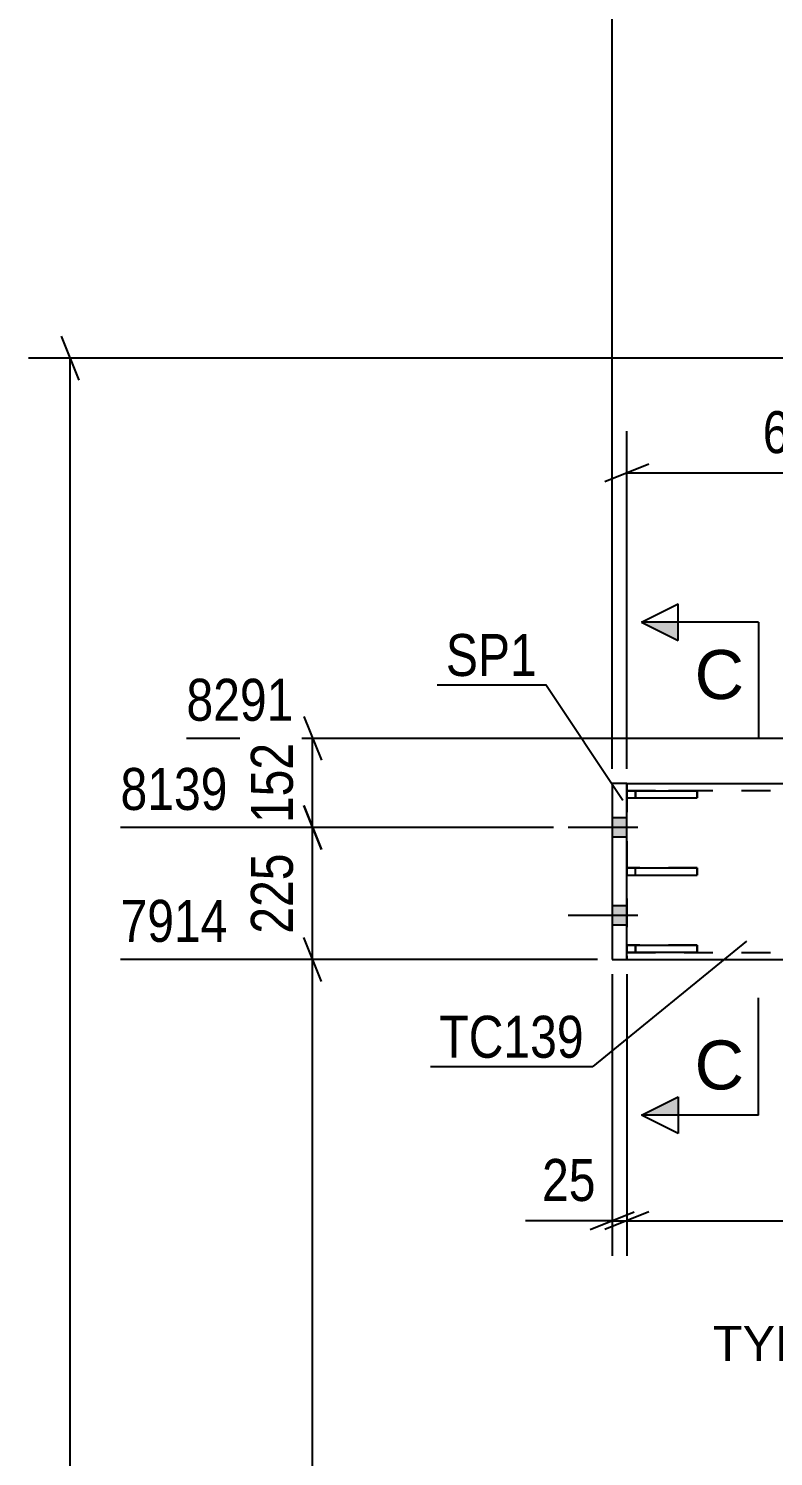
# Model space of a CAD drawing. Header units: millimetres. Extents: x 0 to 841, y 0 to 594.
# Drawn here: x 237.7 to 288.6, y 447.4 to 544.8 of the extents above; entities that cross this region are included whole.
import ezdxf

# ---------------------------------------------------------------- set-up
doc = ezdxf.new("R2010")
doc.units = ezdxf.units.MM
doc.linetypes.add('DXK_LINE_DOT2', pattern=[3.9198, 1.9599, -1.9599])
doc.styles.add('Arial', font='arial.ttf', dxfattribs={"height": 0.2})
doc.styles.add('Arial Narrow', font='ARIALN.TTF', dxfattribs={"height": 0.2})

# ---------------------------------------------------------------- blocks, each defined once
blk = doc.blocks.new('Part-682348010-17955 - 17939')
at = {"color": 2, "linetype": 'Continuous'}
for p, q in [((278.56, 493.329), (291.361, 493.329)), ((291.461, 493.329), (302.602, 493.329)), ((309.021, 493.329), (321.178, 493.329)), ((278.56, 481.329), (291.361, 481.329)), ((291.461, 481.329), (321.178, 481.329))]:
    blk.add_line(p, q, dxfattribs=at)
at = {"color": 7, "linetype": 'DXK_LINE_DOT2'}
for p, q in [((278.56, 493.329), (278.56, 481.329)), ((302.602, 493.329), (309.021, 493.329)), ((321.178, 481.329), (321.178, 493.329)), ((278.56, 492.849), (291.361, 492.849)), ((291.461, 492.849), (321.178, 492.849)), ((278.56, 481.809), (291.361, 481.809)), ((291.461, 481.809), (321.178, 481.809))]:
    blk.add_line(p, q, dxfattribs=at)
blk = doc.blocks.new('Part-682348010-17959 - 17939')
at = {"color": 2, "linetype": 'Continuous'}
for p, q in [((277.56, 493.329), (277.56, 481.329)), ((278.56, 493.329), (277.56, 493.329)), ((278.56, 481.329), (278.56, 493.329)), ((277.56, 481.329), (278.56, 481.329))]:
    blk.add_line(p, q, dxfattribs=at)
blk = doc.blocks.new('Part-682348010-17991 - 17939')
at = {"color": 2, "linetype": 'Continuous'}
for p, q in [((278.561, 487.569), (283.361, 487.569)), ((278.561, 487.569), (278.561, 487.089)), ((283.361, 487.569), (283.361, 487.089)), ((278.561, 487.089), (283.361, 487.089))]:
    blk.add_line(p, q, dxfattribs=at)
at = {"color": 7, "linetype": 'DXK_LINE_DOT2'}
blk.add_line((279.161, 487.089), (279.161, 487.569), dxfattribs=at)
blk = doc.blocks.new('Part-682348010-17992 - 17939')
at = {"color": 2, "linetype": 'Continuous'}
for p, q in [((278.561, 492.829), (283.361, 492.829)), ((278.561, 492.829), (278.561, 492.349)), ((278.561, 492.349), (283.361, 492.349)), ((283.361, 492.829), (283.361, 492.349))]:
    blk.add_line(p, q, dxfattribs=at)
at = {"color": 7, "linetype": 'DXK_LINE_DOT2'}
blk.add_line((279.161, 492.349), (279.161, 492.829), dxfattribs=at)
blk = doc.blocks.new('Part-682348010-17993 - 17939')
at = {"color": 2, "linetype": 'Continuous'}
for p, q in [((278.561, 482.309), (283.361, 482.309)), ((278.561, 482.309), (278.561, 481.829)), ((283.361, 482.309), (283.361, 481.829)), ((278.561, 481.829), (283.361, 481.829))]:
    blk.add_line(p, q, dxfattribs=at)
at = {"color": 7, "linetype": 'DXK_LINE_DOT2'}
blk.add_line((279.161, 481.829), (279.161, 482.309), dxfattribs=at)
blk = doc.blocks.new('Part-682348010-17994 - 17939')
at = {"color": 7, "linetype": 'DXK_LINE_DOT2'}
for p, q in [((283.361, 487.569), (278.561, 487.569)), ((278.561, 487.569), (278.561, 487.089)), ((279.161, 487.089), (279.161, 487.569)), ((283.361, 487.089), (283.361, 487.569)), ((278.561, 487.089), (283.361, 487.089))]:
    blk.add_line(p, q, dxfattribs=at)
blk = doc.blocks.new('Part-682348010-17995 - 17939')
at = {"color": 7, "linetype": 'DXK_LINE_DOT2'}
for p, q in [((283.361, 492.829), (278.561, 492.829)), ((278.561, 492.829), (278.561, 492.349)), ((278.561, 492.349), (283.361, 492.349)), ((279.161, 492.829), (279.161, 492.349)), ((283.361, 492.349), (283.361, 492.829))]:
    blk.add_line(p, q, dxfattribs=at)
blk = doc.blocks.new('Part-682348010-17996 - 17939')
at = {"color": 7, "linetype": 'DXK_LINE_DOT2'}
for p, q in [((283.361, 482.309), (278.561, 482.309)), ((278.561, 482.309), (278.561, 481.829)), ((279.161, 482.309), (279.161, 481.829)), ((283.361, 481.829), (283.361, 482.309)), ((278.561, 481.829), (283.361, 481.829))]:
    blk.add_line(p, q, dxfattribs=at)
blk = doc.blocks.new('Bolt-682348010-18034 - 17939')
at = {"linetype": 'Continuous'}
for points in [[(277.56, 490.989), (277.56, 489.669), (278.56, 489.669), (278.56, 490.989)], [(277.56, 490.989), (277.56, 489.669), (278.56, 489.669), (278.56, 490.989)], [(277.56, 484.989), (277.56, 483.669), (278.56, 483.669), (278.56, 484.989)], [(277.56, 484.989), (277.56, 483.669), (278.56, 483.669), (278.56, 484.989)]]:
    blk.add_hatch(color=1, dxfattribs=at).paths.add_polyline_path(points)
at = {"color": 1, "linetype": 'Continuous'}
for p, q in [((279.32, 490.329), (274.56, 490.329)), ((279.32, 490.329), (274.56, 490.329)), ((278.56, 490.989), (277.56, 490.989)), ((278.56, 490.989), (277.56, 490.989)), ((278.56, 489.669), (277.56, 489.669)), ((278.56, 489.669), (277.56, 489.669)), ((279.32, 484.329), (274.56, 484.329)), ((279.32, 484.329), (274.56, 484.329)), ((278.56, 484.989), (277.56, 484.989)), ((278.56, 484.989), (277.56, 484.989)), ((278.56, 483.669), (277.56, 483.669)), ((278.56, 483.669), (277.56, 483.669))]:
    blk.add_line(p, q, dxfattribs=at)
blk = doc.blocks.new('StraightDimension-682348010-54110 - 17939')
at = {"color": 7, "linetype": 'Continuous'}
for p, q in [((256.524, 497.915), (257.724, 494.915)), ((320.178, 496.415), (248.512, 496.415)), ((257.124, 490.329), (257.124, 496.415)), ((257.724, 488.829), (256.524, 491.829)), ((273.56, 490.329), (244.012, 490.329))]:
    blk.add_line(p, q, dxfattribs=at)
at = {"color": 0}
blk.add_wipeout([(256.374, 496.714), (252.174, 496.714), (252.174, 490.03), (256.374, 490.03)], dxfattribs=at)
at = {"color": 3, "style": 'Arial Narrow'}
blk.add_text('152', height=2.8633, rotation=90.00021, dxfattribs=at).set_placement((255.774, 490.63))
at = {"color": 0, "linetype": 'Continuous'}
blk.add_wipeout([(256.424, 497.015), (256.424, 501.215), (247.912, 501.215), (247.912, 497.015)], dxfattribs=at)
at = {"color": 3, "linetype": 'Continuous', "style": 'Arial Narrow'}
blk.add_text('8291', height=2.8633, dxfattribs=at).set_placement((248.512, 497.615))
blk = doc.blocks.new('StraightDimension-682348010-54111 - 17939')
at = {"color": 7, "linetype": 'Continuous'}
for p, q in [((256.524, 491.829), (257.724, 488.829)), ((273.56, 490.329), (244.012, 490.329)), ((257.124, 481.329), (257.124, 490.329)), ((257.724, 479.829), (256.524, 482.829)), ((276.56, 481.329), (244.012, 481.329))]:
    blk.add_line(p, q, dxfattribs=at)
at = {"color": 0, "linetype": 'Continuous'}
blk.add_wipeout([(251.924, 490.929), (251.924, 495.129), (243.412, 495.129), (243.412, 490.929)], dxfattribs=at)
at = {"color": 3, "linetype": 'Continuous', "style": 'Arial Narrow'}
blk.add_text('8139', height=2.8633, dxfattribs=at).set_placement((244.012, 491.529))
at = {"color": 0}
blk.add_wipeout([(256.374, 489.171), (252.174, 489.171), (252.174, 482.487), (256.374, 482.487)], dxfattribs=at)
at = {"color": 3, "style": 'Arial Narrow'}
blk.add_text('225', height=2.8633, rotation=90.00021, dxfattribs=at).set_placement((255.774, 483.087))
blk = doc.blocks.new('StraightDimension-682348010-28388 - 17939')
at = {"color": 7, "linetype": 'Continuous'}
for p, q in [((241.186, 520.849), (239.986, 523.849)), ((328.658, 522.349), (237.736, 522.349)), ((240.586, 325.829), (240.586, 522.349))]:
    blk.add_line(p, q, dxfattribs=at)
blk = doc.blocks.new('StraightDimension-682348010-28401 - 17939')
at = {"color": 7, "linetype": 'Continuous'}
blk.add_line((277.56, 494.329), (277.56, 553.469), dxfattribs=at)
blk = doc.blocks.new('StraightDimension-682348010-28463 - 17939')
at = {"color": 7, "linetype": 'Continuous'}
for p, q in [((278.56, 494.329), (278.56, 517.377)), ((302.602, 494.329), (302.602, 517.377)), ((280.06, 515.127), (277.06, 513.927)), ((278.56, 514.527), (302.602, 514.527)), ((301.102, 513.927), (304.102, 515.127))]:
    blk.add_line(p, q, dxfattribs=at)
at = {"color": 0}
blk.add_wipeout([(293.923, 515.277), (293.923, 519.477), (287.239, 519.477), (287.239, 515.277)], dxfattribs=at)
at = {"color": 3, "style": 'Arial Narrow'}
blk.add_text('609', height=2.8633, dxfattribs=at).set_placement((287.839, 515.877))
blk = doc.blocks.new('StraightDimension-682348010-28537 - 17939')
at = {"color": 7, "linetype": 'Continuous'}
for p, q in [((278.56, 480.329), (278.56, 461.098)), ((321.178, 480.329), (321.178, 461.098)), ((280.06, 464.098), (277.06, 462.898)), ((319.678, 462.898), (322.678, 464.098)), ((278.56, 463.498), (321.178, 463.498))]:
    blk.add_line(p, q, dxfattribs=at)
at = {"color": 0}
blk.add_wipeout([(304.125, 464.248), (304.125, 468.448), (295.613, 468.448), (295.613, 464.248)], dxfattribs=at)
at = {"color": 3, "style": 'Arial Narrow'}
blk.add_text('1073', height=2.8633, dxfattribs=at).set_placement((296.213, 464.848))
blk = doc.blocks.new('StraightDimension-682348010-28538 - 17939')
at = {"color": 7, "linetype": 'Continuous'}
for p, q in [((277.56, 480.329), (277.56, 461.098)), ((278.56, 480.329), (278.56, 461.098)), ((276.06, 462.898), (279.06, 464.098)), ((280.06, 464.098), (277.06, 462.898)), ((277.56, 463.498), (271.654, 463.498)), ((277.56, 463.498), (271.654, 463.498)), ((277.56, 463.498), (278.56, 463.498))]:
    blk.add_line(p, q, dxfattribs=at)
at = {"color": 0}
blk.add_wipeout([(277.035, 464.248), (277.035, 468.448), (272.179, 468.448), (272.179, 464.248)], dxfattribs=at)
at = {"color": 3, "style": 'Arial Narrow'}
blk.add_text('25', height=2.8633, dxfattribs=at).set_placement((272.779, 464.848))
blk = doc.blocks.new('StraightDimension-682348010-54112 - 17939')
at = {"color": 7, "linetype": 'Continuous'}
for p, q in [((257.724, 479.829), (256.524, 482.829)), ((276.56, 481.329), (244.012, 481.329)), ((257.124, 367.729), (257.124, 481.329))]:
    blk.add_line(p, q, dxfattribs=at)
at = {"color": 0, "linetype": 'Continuous'}
blk.add_wipeout([(251.924, 481.929), (251.924, 486.129), (243.412, 486.129), (243.412, 481.929)], dxfattribs=at)
at = {"color": 3, "linetype": 'Continuous', "style": 'Arial Narrow'}
blk.add_text('7914', height=2.8633, dxfattribs=at).set_placement((244.012, 482.529))
blk = doc.blocks.new('Mark-682348010-28700 - 17939')
at = {"color": 30, "linetype": 'Continuous'}
for p in [(286.727, 482.567), (265.171, 474.02)]:
    blk.add_line(p, (276.235, 474.02), dxfattribs=at)
at = {"color": 0}
blk.add_wipeout([(275.635, 474.62), (275.635, 477.62), (265.771, 477.62), (265.771, 474.62)], dxfattribs=at)
blk.add_wipeout([(275.635, 474.62), (275.635, 477.62), (265.771, 477.62), (265.771, 474.62)], dxfattribs=at)
at = {"color": 3, "style": 'Arial Narrow'}
blk.add_text('TC139', height=2.8633, dxfattribs=at).set_placement((265.771, 474.62))
blk = doc.blocks.new('Mark-682348010-28712 - 17939')
at = {"color": 30, "linetype": 'Continuous'}
for p in [(265.616, 500.069), (278.3, 492.172)]:
    blk.add_line(p, (273.027, 500.069), dxfattribs=at)
at = {"color": 0}
blk.add_wipeout([(272.427, 500.669), (272.427, 503.669), (266.216, 503.669), (266.216, 500.669)], dxfattribs=at)
blk.add_wipeout([(272.427, 500.669), (272.427, 503.669), (266.216, 503.669), (266.216, 500.669)], dxfattribs=at)
at = {"color": 3, "style": 'Arial Narrow'}
blk.add_text('SP1', height=2.8633, dxfattribs=at).set_placement((266.216, 500.669))
blk = doc.blocks.new('SectionMark-682348010-29422 - 17939')
at = {"linetype": 'Continuous'}
for points in [[(282.06, 504.347), (282.06, 503.097), (279.56, 504.347)], [(282.06, 471.956), (282.06, 470.706), (279.56, 470.706)]]:
    blk.add_hatch(color=6, dxfattribs=at).paths.add_polyline_path(points)
at = {"color": 6, "linetype": 'Continuous'}
for p, q in [((279.56, 504.347), (282.06, 505.597)), ((282.06, 503.097), (282.06, 505.597)), ((287.56, 504.347), (279.56, 504.347)), ((279.56, 504.347), (282.06, 503.097)), ((287.56, 504.347), (287.56, 496.347)), ((287.56, 470.706), (287.56, 478.706)), ((279.56, 470.706), (282.06, 471.956)), ((282.06, 471.956), (282.06, 469.456)), ((287.56, 470.706), (279.56, 470.706)), ((282.06, 469.456), (279.56, 470.706))]:
    blk.add_line(p, q, dxfattribs=at)
at = {"color": 0, "linetype": 'Continuous'}
for points in [[(286.56, 499.097), (286.56, 502.597), (283.19, 502.597), (283.19, 499.097)], [(286.56, 472.456), (286.56, 475.956), (283.19, 475.956), (283.19, 472.456)]]:
    blk.add_wipeout(points, dxfattribs=at)
at = {"color": 3, "linetype": 'Continuous', "style": 'Arial'}
for p in [(283.19, 499.097), (283.19, 472.456)]:
    blk.add_text('C', height=3.343, dxfattribs=at).set_placement(p)
blk = doc.blocks.new('WeldMark-682348010-35418 - 17939')
at = {"linetype": 'Continuous'}
blk.add_hatch(color=30, dxfattribs=at).paths.add_polyline_path([(319.286, 478.882), (321.178, 481.329), (320.66, 478.28)])
at = {"color": 30, "linetype": 'Continuous'}
for p in [(321.178, 481.329), (294.807, 454.585)]:
    blk.add_line(p, (309.454, 454.585), dxfattribs=at)
at = {"color": 3, "linetype": 'Continuous'}
for p, q in [((294.807, 454.585), (290.521, 458.871)), ((294.807, 454.585), (290.521, 450.299)), ((302.64, 454.585), (306.069, 450.299)), ((302.64, 454.585), (302.64, 450.299))]:
    blk.add_line(p, q, dxfattribs=at)
for start, end in [(90, 270), (270, 90)]:
    blk.add_arc((309.454, 454.585), 1.5, start, end, dxfattribs=at)
at = {"color": 0}
blk.add_wipeout([(301.554, 450.485), (301.554, 453.885), (296.707, 453.885), (296.707, 450.485)], dxfattribs=at)
at = {"color": 3, "style": 'Arial'}
blk.add_text('12', height=2.8652, dxfattribs=at).set_placement((296.907, 450.685))
at = {"color": 0, "linetype": 'Continuous'}
blk.add_wipeout([(290.907, 453.935), (290.907, 456.435), (284.427, 456.435), (284.427, 453.935)], dxfattribs=at)
blk.add_wipeout([(290.907, 453.935), (290.907, 456.435), (284.427, 456.435), (284.427, 453.935)], dxfattribs=at)
at = {"color": 3, "linetype": 'Continuous', "style": 'Arial'}
blk.add_text('TYP', height=2.3877, dxfattribs=at).set_placement((284.427, 453.935))

msp = doc.modelspace()

# ---------------------------------------------------------------- block references
for name in ['Part-682348010-17959 - 17939', 'Part-682348010-17955 - 17939', 'Part-682348010-17992 - 17939', 'Part-682348010-17995 - 17939', 'Bolt-682348010-18034 - 17939', 'Part-682348010-17991 - 17939', 'Part-682348010-17994 - 17939', 'Part-682348010-17993 - 17939', 'Part-682348010-17996 - 17939']:
    msp.add_blockref(name, (0, 0))

# ---------------------------------------------------------------- next in the draw order: block references
msp.add_blockref('StraightDimension-682348010-54110 - 17939', (0, 0))

# ---------------------------------------------------------------- next in the draw order: block references
msp.add_blockref('StraightDimension-682348010-54111 - 17939', (0, 0))

# ---------------------------------------------------------------- next in the draw order: block references
msp.add_blockref('StraightDimension-682348010-28388 - 17939', (0, 0))

# ---------------------------------------------------------------- next in the draw order: block references
for name in ['StraightDimension-682348010-28401 - 17939', 'StraightDimension-682348010-28537 - 17939']:
    msp.add_blockref(name, (0, 0))

# ---------------------------------------------------------------- next in the draw order: block references
for name in ['StraightDimension-682348010-28463 - 17939', 'StraightDimension-682348010-28538 - 17939']:
    msp.add_blockref(name, (0, 0))

# ---------------------------------------------------------------- next in the draw order: block references
for name in ['Mark-682348010-28712 - 17939', 'StraightDimension-682348010-54112 - 17939']:
    msp.add_blockref(name, (0, 0))

# ---------------------------------------------------------------- next in the draw order: block references
msp.add_blockref('Mark-682348010-28700 - 17939', (0, 0))

# ---------------------------------------------------------------- next in the draw order: block references
msp.add_blockref('SectionMark-682348010-29422 - 17939', (0, 0))

# ---------------------------------------------------------------- next in the draw order: block references
msp.add_blockref('WeldMark-682348010-35418 - 17939', (0, 0))

doc.saveas('drawing.dxf')
